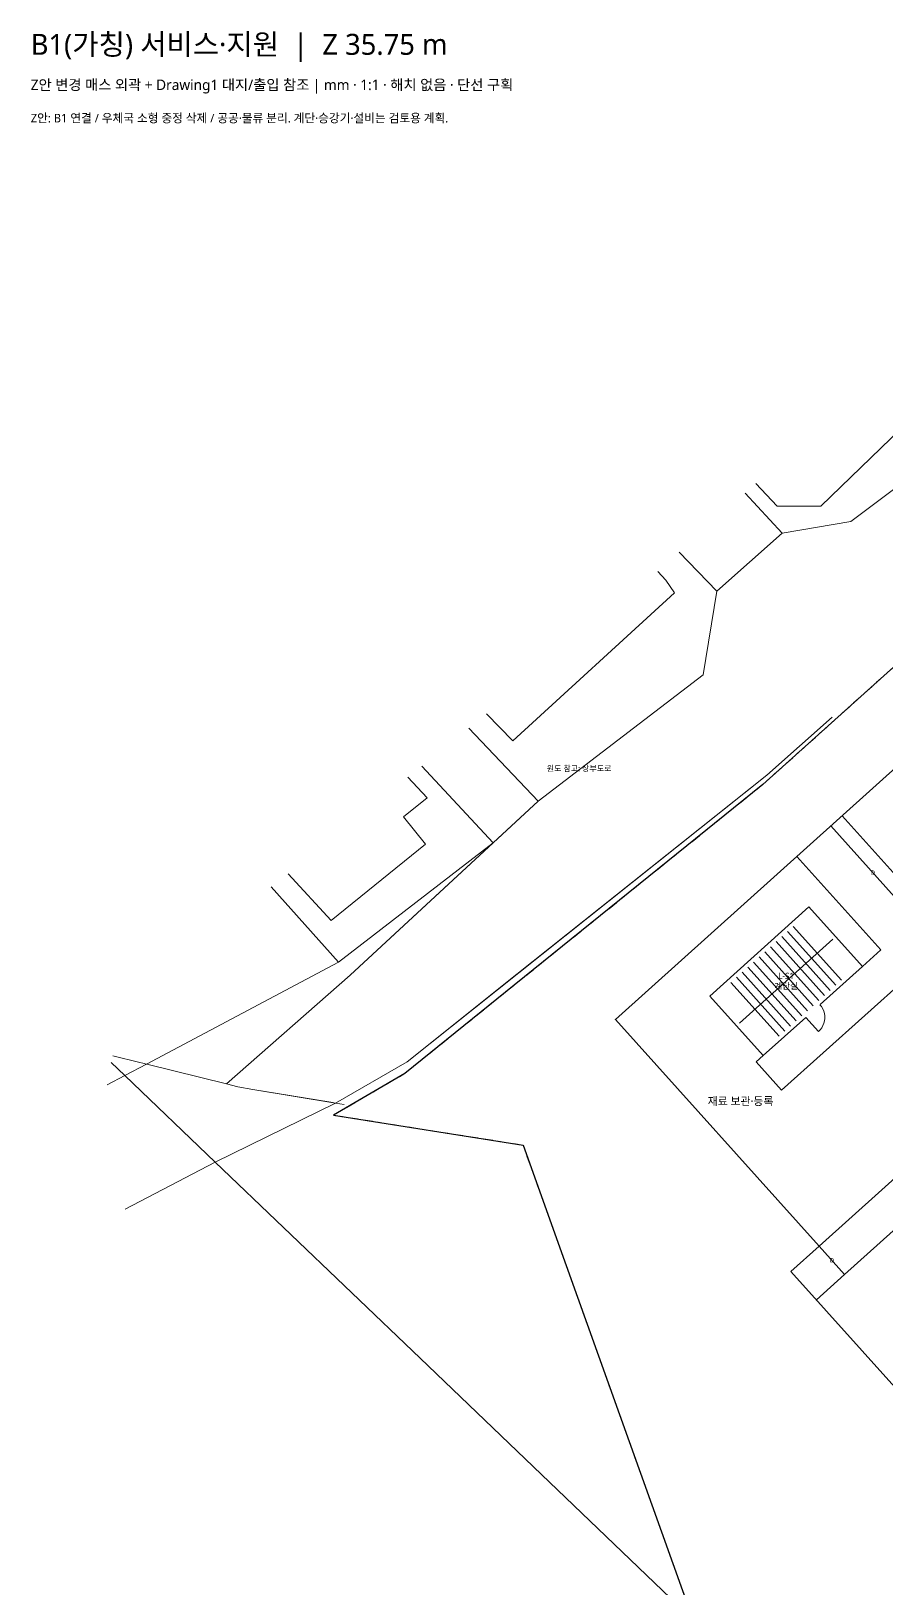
# Model space of a CAD drawing. Header units: millimetres. Extents: x -71701 to 357366, y 1091126 to 1572246.
# Drawn here: x -71701 to -26787, y 1490467 to 1572241 of the extents above; entities that cross this region are included whole.
import ezdxf

# ---------------------------------------------------------------- set-up
doc = ezdxf.new("R2010")
doc.units = ezdxf.units.MM
doc.linetypes.add('PLAN_DASH', pattern=[800, 500, -300])
for name, color, linetype, lineweight in [('L0_CONTEXT', 8, 'Continuous', 9), ('L0_CORE', 7, 'Continuous', 25), ('L0_DOOR', 7, 'Continuous', 13), ('L0_OUTLINE', 7, 'Continuous', 35), ('L0_PARTITION', 7, 'Continuous', 18), ('L0_SITE_3D', 7, 'Continuous', 25), ('L0_SITE_DWG_REF', 8, 'PLAN_DASH', 13), ('L0_STAIR', 7, 'Continuous', 13), ('L0_TEXT', 7, 'Continuous', 13)]:
    doc.layers.add(name, color=color, linetype=linetype, lineweight=lineweight)
doc.styles.add('KOREAN', font='malgun.ttf')

msp = doc.modelspace()

# ---------------------------------------------------------------- linework, layer by layer
at = {"layer": 'L0_CONTEXT'}
for points in [[(-61445, 1516973), (-54961, 1522684), (-45090, 1531810), (-36435, 1538458), (-35703, 1542838), (-32284, 1545883), (-28679, 1546499), (-26228, 1548338), (-18469, 1554408), (-13184, 1558609), (20800, 1514150), (21716, 1513255), (35540, 1511832), (37643, 1512683), (39419, 1513348), (46187, 1517208), (48021, 1519013)], [(-22021, 1558431), (-21235, 1557541), (-18469, 1554408), (-26228, 1548338), (-28679, 1546499), (-32284, 1545883), (-34231, 1547983)], [(-23566, 1557480), (-21864, 1555412), (-30254, 1547310), (-32550, 1547310)], [(-32550, 1547310), (-33659, 1548498)], [(-34231, 1547983), (-32284, 1545883), (-35703, 1542838)], [(-37679, 1544885), (-35703, 1542838), (-36435, 1538458), (-45090, 1531810), (-48731, 1535653)], [(-35703, 1542838), (-37679, 1544885)], [(-38379, 1543425), (-37938, 1542759), (-46416, 1534990), (-47800, 1536404)], [(-38806, 1543873), (-38379, 1543425)], [(-29655, 1536232), (-33083, 1533190), (-51972, 1518135), (-55724, 1515970), (-60064, 1516681), (-60857, 1516827), (-61445, 1516973)], [(-55263, 1515894), (-55724, 1515970), (-51972, 1518135), (-46205, 1522731), (-33083, 1533190), (-29655, 1536232)], [(-48731, 1535653), (-45090, 1531810), (-47449, 1529629), (-51197, 1533662)], [(-51197, 1533662), (-47449, 1529629), (-55576, 1523373)], [(-51932, 1533069), (-50920, 1531993), (-52157, 1530995), (-51009, 1529552), (-55955, 1525556), (-58203, 1528007)], [(-65648, 1518018), (-55576, 1523373), (-47449, 1529629), (-54960, 1522685), (-54961, 1522684), (-61445, 1516973), (-65632, 1518014), (-65648, 1518018)], [(-59102, 1527320), (-55576, 1523373), (-65648, 1518018), (-65846, 1518066), (-65995, 1518104), (-67410, 1518456)], [(-55576, 1523373), (-59102, 1527320)], [(-67494, 1518102), (-66780, 1517417), (-67712, 1516922)], [(-66780, 1517417), (-67494, 1518102)], [(-67411, 1518451), (-65995, 1518104), (-65846, 1518066), (-65648, 1518018), (-66780, 1517417)], [(-66780, 1517417), (-65648, 1518018), (-65632, 1518014), (-61445, 1516973), (-60858, 1516827), (-60064, 1516681), (-55965, 1516009), (-55724, 1515970), (-62034, 1512870), (-66780, 1517417)], [(-67712, 1516922), (-66780, 1517417), (-62034, 1512870), (-66762, 1510397)], [(-37286, 1489156), (-51289, 1502572), (-62034, 1512870), (-55724, 1515970)], [(-55724, 1515970), (-55263, 1515894)], [(-66762, 1510397), (-62034, 1512870), (-51289, 1502572), (-37285, 1489153)]]:
    msp.add_lwpolyline(points, dxfattribs=at)
at = {"layer": 'L0_CORE'}
for points in [[(-31047, 1520461), (-33274, 1518460), (-36081, 1521584), (-30874, 1526263)], [(-30874, 1526263), (-28067, 1523139), (-30294, 1521138)]]:
    msp.add_lwpolyline(points, dxfattribs=at)
at = {"layer": 'L0_DOOR'}
for points in [[(-30299, 1521134), (-30218, 1521031), (-30151, 1520918), (-30100, 1520798), (-30064, 1520672), (-30046, 1520543), (-30044, 1520412), (-30060, 1520282), (-30092, 1520155), (-30141, 1520034), (-30205, 1519920), (-30283, 1519815), (-30374, 1519722)], [(-31043, 1520465), (-30374, 1519722)]]:
    msp.add_lwpolyline(points, dxfattribs=at)
at = {"layer": 'L0_OUTLINE'}
msp.add_lwpolyline([(-31827, 1507124), (-13112, 1486296), (-11625, 1487633), (-7162, 1491643), (-11172, 1496106), (-9684, 1497443), (-15031, 1503394), (-6105, 1511414), (-4768, 1509926), (5645, 1519283), (4309, 1520771), (-15742, 1543086), (-41033, 1520362), (-30339, 1508461), (-31827, 1507124)], dxfattribs=at)
at = {"layer": 'L0_PARTITION'}
for points in [[(-29130, 1531054), (-24720, 1526146)], [(-29725, 1530520), (-25315, 1525612)], [(-27100, 1524008), (-31510, 1528916)], [(-36081, 1521584), (-30874, 1526263)], [(-30874, 1526263), (-28067, 1523139)], [(-28067, 1523139), (-27100, 1524008)], [(-28067, 1523139), (-30294, 1521138)], [(-25764, 1522520), (-32309, 1516638)], [(-33274, 1518460), (-36081, 1521584)], [(-31047, 1520461), (-33274, 1518460)], [(-33646, 1518126), (-33274, 1518460)], [(-32309, 1516638), (-33646, 1518126)], [(-30337, 1508462), (-20818, 1517016)], [(-19481, 1515528), (-29002, 1506973)], [(-29002, 1506973), (-30338, 1508459)], [(-29002, 1506973), (-30488, 1505638)]]:
    msp.add_lwpolyline(points, dxfattribs=at)
at = {"layer": 'L0_SITE_3D'}
msp.add_lwpolyline([(18551, 1507208), (-13801, 1547755), (-16484, 1547797), (-33292, 1532694), (-46350, 1522153), (-52089, 1517520), (-55828, 1515332), (-45883, 1513764), (-43619, 1507440), (-35811, 1485629)], dxfattribs=at)
at = {"layer": 'L0_SITE_DWG_REF'}
msp.add_lwpolyline([(-35811, 1485629), (-43619, 1507440), (-45883, 1513764), (-55828, 1515332), (-52089, 1517520), (-46350, 1522153), (-33292, 1532694), (-16484, 1547797), (-13801, 1547755), (18551, 1507208)], dxfattribs=at)
at = {"layer": 'L0_STAIR'}
for points in [[(-31708, 1525245), (-29168, 1522419)], [(-34529, 1520156), (-29620, 1524567)], [(-32600, 1524443), (-30061, 1521617)], [(-32303, 1524711), (-29763, 1521884)], [(-32005, 1524978), (-29466, 1522151)], [(-33493, 1523641), (-30953, 1520815)], [(-33195, 1523909), (-30656, 1521082)], [(-32898, 1524176), (-30358, 1521349)], [(-34386, 1522839), (-31846, 1520013)], [(-34088, 1523107), (-31548, 1520280)], [(-33791, 1523374), (-31251, 1520547)], [(-34981, 1522305), (-32441, 1519478)], [(-34683, 1522572), (-32143, 1519745)]]:
    msp.add_lwpolyline(points, dxfattribs=at)

# ---------------------------------------------------------------- texts
at = {"layer": 'L0_CONTEXT', "insert": (-42938, 1533518), "char_height": 300, "width": 6000, "attachment_point": 5, "style": 'KOREAN'}
msp.add_mtext('원도 참고: 상부도로', dxfattribs=at)
at = {"layer": 'L0_DOOR', "char_height": 230, "width": 6000, "attachment_point": 5, "style": 'KOREAN'}
for insert in [(-27521, 1528066), (-29671, 1507717)]:
    msp.add_mtext('D', dxfattribs=dict(at, insert=insert))
at = {"layer": 'L0_TEXT', "style": 'KOREAN'}
for s, insert, char_height, width, attachment_point in [('B1(가칭) 서비스·지원  |  Z 35.75 m', (-71723, 1572100), 1100, 110000, 1), ('Z안 변경 매스 외곽 + Drawing1 대지/출입 참조 | mm · 1:1 · 해치 없음 · 단선 구획', (-71723, 1569700), 550, 110000, 1), ('Z안: B1 연결 / 우체국 소형 중정 삭제 / 공공·물류 분리. 계단·승강기·설비는 검토용 계획.', (-71723, 1567900), 450, 110000, 1), ('L-S1\\P계단실', (-32074, 1522362), 320, 6000, 5), ('재료 보관·등록', (-34465, 1516046), 420, 6000, 5)]:
    msp.add_mtext(s, dxfattribs=dict(at, insert=insert, char_height=char_height, width=width, attachment_point=attachment_point))

doc.saveas('drawing.dxf')
